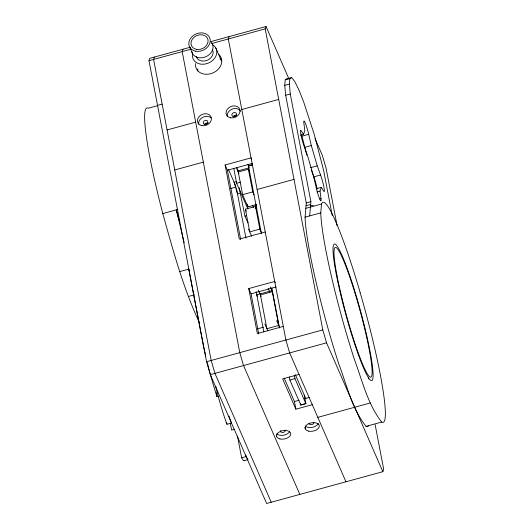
<?xml version="1.0" encoding="UTF-8"?>
<svg xmlns="http://www.w3.org/2000/svg" width="530" height="530" viewBox="0 0 530 530"><rect width="100%" height="100%" fill="white"/><g stroke="black" fill="none" stroke-linecap="round" stroke-linejoin="round"><path stroke-width="0.79" d="M368.423 425.948A114.096 12.19 74.7 0 1 366.051 426.345C351.688 408.438 346.812 384.966 338.75 363.858A114.096 12.19 74.7 0 1 305.075 217.167L306.274 202.957L285.67 95.241L284.749 85.37L285.226 79.778L287.035 78.857M332.277 215.657L323.605 170.309L314.224 134.388L303.644 101.846L298.807 89.669L294.713 81.401L291.646 77.599L289.837 78.513L289.36 84.104L290.281 93.982L310.885 201.698L309.692 215.902M366.031 426.352L381.706 422.059C367.515 404.026 362.401 380.739 354.431 359.565A114.096 12.19 74.7 0 1 320.756 212.874L321.505 204.03L305.823 208.323M375.141 424.629L383.693 469.308L382.852 471.687L266.63 503.5L210.331 374.637L206.567 361.725L148.983 60.692L149.824 58.313L190.184 47.269M154.435 57.055L153.594 59.426L211.178 360.466L214.941 373.372L271.241 502.235M183.029 49.224L182.188 51.602L239.772 352.635L243.535 365.548L299.834 494.41M229.145 36.603L228.311 38.975L285.895 340.008L289.658 352.92L345.958 481.783M382.852 471.687L326.553 342.817L322.79 329.912L265.205 28.872L266.047 26.5L210.86 41.605M300.517 135.249L303.511 134.428L304.836 130.691L303.889 123.305A10.415 1.113 74.7 0 1 305.121 122.682A10.415 1.113 74.7 0 1 308.698 134.322L311.309 145.511L317.238 165.85L320.564 175.013A10.415 1.113 74.7 0 1 323.936 187.229A10.415 1.113 74.7 0 1 323.618 190.992L321.352 187.348L316.112 188.786M303.511 134.428L301.239 130.791A10.415 1.113 74.7 0 0 300.921 134.554A10.415 1.113 74.7 0 0 304.299 146.77L307.625 155.926L313.555 176.271L316.158 187.461A10.415 1.113 74.7 0 0 319.736 199.094A10.415 1.113 74.7 0 0 320.975 198.472L320.027 191.091L321.352 187.348M148.983 60.692L190.939 49.204M211.609 43.546L265.205 28.872M157.529 105.371L162.147 104.105M157.708 105.636L148.327 108.206A118.263 12.634 74.7 0 0 162.783 213.564C173.019 250.246 183.016 287.346 199.075 321.982M286.969 78.891L291.646 77.599M285.226 79.778L289.837 78.513M284.749 85.37L289.36 84.104M285.67 95.241L290.281 93.982M167.089 129.963L195.683 122.139M241.799 109.511L278.7 99.415M174.741 169.958L203.334 162.127M306.857 155.177L301.967 136.164L308.698 134.322M265.232 231.994L239.288 239.096L225.111 164.976L251.054 157.874L251.604 159.139M304.571 147.353L311.309 145.511M225.111 164.976L227.41 170.243L252.605 163.346M261.456 233.737L248.451 165.817L252.207 164.79M248.49 165.97L252.247 164.943M249.491 167.765L237.957 170.925L236.565 167.738M249.683 172.21L248.371 169.209L238.275 171.972L242.614 194.669L247.967 206.919L256.513 204.573M236.413 181.624L234.108 182.254L237.493 193.874L240.567 193.033M233.829 168.672L236.612 183.234L240.567 182.148M230.762 188.475L236.181 186.997M310.507 167.699L317.238 165.85M162.783 213.564L177.775 209.463M257.103 189.495L293.998 179.392M242.614 194.669L252.717 191.906L254.029 194.907M311.335 169.984L313.826 176.854L320.564 175.013M261.144 232.12L259.832 229.119L249.736 231.882L245.39 209.191L255.493 206.422L256.805 209.423M317.033 191.913L320.027 191.091M239.202 187.746L244.946 216.068L246.483 215.644M319.477 198.882L320.975 198.472M306.274 202.957L310.885 201.698M306.029 205.759L310.64 204.494M305.075 217.167L320.756 212.874M179.743 271.599L188.733 269.134L189.541 271.473M188.349 296.508L194.344 294.865M283.298 326.427L257.355 333.529L248.749 288.565L274.692 281.463L275.249 282.728M248.749 288.565L251.054 293.832L276.123 286.969M272.38 290.513L256.719 294.799L257.381 296.31M257.269 328.898L263.496 327.195M206.567 361.725L322.79 329.912M210.331 374.637L326.553 342.817M207.263 362.493A59.128 6.32 74.7 0 0 212.961 383.594L216.969 396.639L218.466 396.228M299.046 374.412L282.656 378.897L295.892 409.186L312.276 404.695M289.903 380.063L294.978 378.672L305.903 403.694L300.835 405.086L289.903 380.063L289.307 376.936M284.173 378.069L294.428 401.541L299.092 400.263M304.538 398.772L309.209 397.493M215.77 386.37L216.24 388.728A42.486 4.538 74.7 0 0 226.992 424.285L231.484 423.059A42.486 4.538 74.7 0 1 229.907 418.687M300.795 404.893L305.87 403.502M234.598 429.26L231.597 430.082L230.358 423.602M317.808 417.355L370.384 402.959M237.48 436.091L241.634 457.814L246.132 456.582A42.486 4.538 74.7 0 0 247.855 459.013M244.191 460.65L247.941 459.623M266.047 26.5L288.996 79.036M315.058 138.688L322.346 155.363L326.109 168.275L337.1 225.727M215.776 47.932L221.474 60.97M248.1 164.578L248.934 166.493M189.727 47.21L192.542 53.663M237.056 169.183L238.904 173.416M252.419 205.236L253.413 207.515M236.612 183.234L247.881 209.025M228.556 169.547L235.585 185.639M245.39 209.191L246.337 211.351M244.946 216.068L247.888 222.805L247.583 221.182M248.517 229.093L251.624 236.208M270.207 286.929L272.738 292.726M268.2 288.373L269.823 292.096M276.66 320.663L279.191 326.46M295.316 374.624L305.889 398.825M258.355 290.175L261.091 296.436M264.808 323.909L267.869 330.919M179.306 220.831L176.271 209.873A599.887 64.103 74.7 0 1 184.162 242.594M237.46 168.878L238.036 171.25A9.619 1.027 74.7 0 0 238.705 173.668M304.26 395.095L305.903 403.694M300.536 403.522L300.835 405.086M304.995 427.359L305.287 428.883M294.375 375.545L294.978 378.672M294.428 401.541L295.892 409.186M256.023 204.408L256.792 208.449M271.81 287.876L279.489 327.997M255.334 204.202L256.109 208.244M255.248 204.441L256.023 208.482M248.371 169.209L252.717 191.906M255.493 206.422L259.832 229.119M247.503 204.487L247.967 206.919M236.493 188.614L245.953 238.069M256.182 291.579L263.847 332.052M227.41 170.243L240.666 239.527M251.054 293.832L258.733 333.979M276.402 435.183L276.693 436.713M245.827 454.972L246.132 456.582M226.681 422.682L226.992 424.285M216.2 392.598L216.969 396.639M188.733 269.134L202.46 340.896A59.128 6.32 74.7 0 0 205.786 356.379M248.153 164.227L248.451 165.817M204.567 124.596A2.405 1.928 -23.6 0 1 208.118 123.212M313.555 422.218A2.405 1.411 -10.8 0 1 311.746 424.557A2.405 1.411 -10.8 0 1 309.189 423.059M233.16 116.772A2.405 1.928 -23.6 0 1 236.711 115.381M197.816 71.06A13.561 10.872 -23.6 0 1 197.829 68.854M219.99 58.823A13.561 10.872 -23.6 0 1 221.162 59.738M218.857 54.471A13.561 10.872 -23.6 0 1 212.364 73.153A13.561 10.872 -23.6 0 1 195.53 63.587M198.677 124.265A7.215 5.784 -23.6 0 1 202.745 117.329A7.215 5.784 -23.6 0 1 211.039 117.865M284.961 430.049A2.405 1.411 -10.8 0 1 283.457 432.314A2.405 1.411 -10.8 0 1 280.509 431.268M280.595 430.89A2.405 1.411 -10.8 0 1 280.847 430.512M318.331 423.503A7.215 4.24 -10.8 0 1 312.283 427.332A7.215 4.24 -10.8 0 1 305.24 426.021M227.271 116.441A7.215 5.784 -23.6 0 1 232.2 109.107A7.215 5.784 -23.6 0 1 240.587 111.234M289.738 431.334A7.215 4.24 -10.8 0 1 283.689 435.163A7.215 4.24 -10.8 0 1 276.647 433.851M229.675 418.024A42.486 4.538 74.7 0 1 228.98 415.99M244.515 460.477A42.486 4.538 74.7 0 1 241.634 457.814M205.09 124.629A2.405 1.928 -23.6 0 1 207.813 123.563M368.516 377.3A70.815 7.566 74.7 0 1 368.41 378.97M321.478 204.103A114.096 12.19 74.7 0 1 360.082 292.302M313.826 176.854A10.415 1.113 74.7 0 1 317.205 189.071M360.089 292.401A114.096 12.19 74.7 0 1 381.706 422.059M233.684 116.799A2.405 1.928 -23.6 0 1 236.406 115.732M310.335 206.713A114.096 12.111 74.5 0 1 313.389 205.898M301.669 134.905A10.415 1.113 74.7 0 1 301.967 136.164M212.417 44.633A12.601 10.103 -23.6 0 1 209.211 62.719A12.601 10.103 -23.6 0 1 192.43 54.325M212.411 49.674A8.811 7.062 -23.6 0 1 207.382 60.208A8.811 7.062 -23.6 0 1 196.299 56.63M211.258 42.234A11.064 8.871 -23.6 0 1 206.296 56.538A11.064 8.871 -23.6 0 1 191.747 51.489M272.287 291.699L260.435 294.938L266.888 328.68L278.74 325.433L272.287 291.699M233.352 116.514A2.405 1.928 -23.6 0 0 236.499 113.917A2.405 1.928 -23.6 0 0 232.723 113.208A2.405 1.928 -23.6 0 0 233.352 116.514M204.759 124.345A2.405 1.928 -23.6 0 0 207.906 121.741A2.405 1.928 -23.6 0 0 204.13 121.032A2.405 1.928 -23.6 0 0 204.759 124.345M201.937 125.65A7.215 5.784 -23.6 0 0 211.364 117.845A7.215 5.784 -23.6 0 0 200.035 115.725A7.215 5.784 -23.6 0 0 201.937 125.65M308.533 431.122A7.215 4.24 -10.8 0 0 319.338 426.186A7.215 4.24 -10.8 0 0 308.752 423.669A7.215 4.24 -10.8 0 0 308.533 431.122M230.53 117.819A7.215 5.784 -23.6 0 0 239.957 110.015A7.215 5.784 -23.6 0 0 228.629 107.895A7.215 5.784 -23.6 0 0 230.53 117.819M279.939 438.953A7.215 4.24 -10.8 0 0 290.745 434.01A7.215 4.24 -10.8 0 0 280.158 431.493A7.215 4.24 -10.8 0 0 279.939 438.953M336.981 275.487A67.231 7.181 74.7 0 0 369.96 376.976A67.231 7.181 74.7 0 0 352.258 284.458A67.231 7.181 74.7 0 0 336.981 275.487M336.126 273.526A70.815 7.566 74.7 0 0 370.854 380.421A70.815 7.566 74.7 0 0 352.218 282.98A70.815 7.566 74.7 0 0 336.126 273.526M195.689 51.191A11.064 8.871 -23.6 0 0 210.145 39.227A11.064 8.871 -23.6 0 0 192.774 35.974A11.064 8.871 -23.6 0 0 195.689 51.191M196.471 49.35A8.811 7.062 -23.6 0 0 207.985 39.823A8.811 7.062 -23.6 0 0 194.152 37.226A8.811 7.062 -23.6 0 0 196.471 49.35"/></g></svg>
